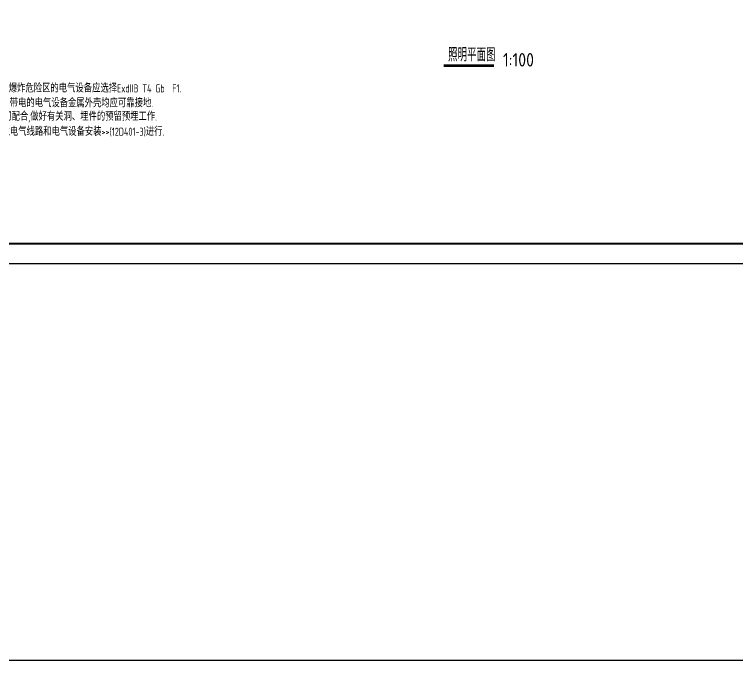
# Model space of a CAD drawing. Extents: x 1234595 to 2088511, y -80443 to 75292.
# Drawn here: x 1272525 to 1308647, y -80443 to -48145 of the extents above; entities that cross this region are included whole.
import ezdxf

# ---------------------------------------------------------------- set-up
doc = ezdxf.new("R2010")
doc.units = 0
doc.header["$LTSCALE"] = 1000
doc.header["$MEASUREMENT"] = 0
for name, color, linetype in [('DIM_SYMB', 3, 'CONTINUOUS'), ('PUB_TEXT', 7, 'CONTINUOUS'), ('PUB_TITLE', 4, 'CONTINUOUS'), ('WIRE-避雷', 4, 'CONTINUOUS'), ('电气', 3, 'CONTINUOUS')]:
    doc.layers.add(name, color=color, linetype=linetype)
doc.styles.add('sceic', font='sceie.shx', dxfattribs={"width": 0.67, "bigfont": 'sceic.shx'})
doc.styles.add('sceie', font='sceie.shx', dxfattribs={"width": 0.7, "bigfont": 'sceic.shx'})
doc.styles.get("Standard").update_dxf_attribs({"font": 'GBENOR', "bigfont": 'GBCBIG'})

msp = doc.modelspace()

# ---------------------------------------------------------------- linework, layer by layer
at = {"layer": 'DIM_SYMB', "const_width": 140}
msp.add_lwpolyline([(1293959.8, -50706.6), (1296480.4, -50706.6)], dxfattribs=at)
at = {"layer": 'PUB_TITLE', "color": 4}
msp.add_lwpolyline([(1257129.4, -60600.6), (1341229.4, -60600.6), (1341229.4, -1200.6), (1257129.4, -1200.6)], close=True, dxfattribs=at)
at = {"layer": 'PUB_TITLE', "color": 4, "const_width": 100}
msp.add_lwpolyline([(1259629.4, -59600.6), (1340229.4, -59600.6), (1340229.4, -2200.6), (1259629.4, -2200.6)], close=True, dxfattribs=at)
at = {"layer": 'WIRE-避雷', "color": 1}
msp.add_lwpolyline([(1234595.5, 75291.9), (2088511, 75291.9), (2088511, -80442.7), (1234595.5, -80442.7)], close=True, dxfattribs=at)

# ---------------------------------------------------------------- texts
at = {"layer": 'PUB_TEXT', "style": 'sceic', "width": 0.67}
msp.add_text('照明平面图', height=675.18, dxfattribs=at).set_placement((1294183.9, -50490.5))
at = {"layer": 'PUB_TEXT'}
msp.add_text('1:100', height=675.18, dxfattribs=at).set_placement((1296927.6, -50749.8))
at = {"layer": '电气', "color": 3, "style": 'sceie', "width": 0.8}
for s, p in [('1. 标有"Ex"字样的为防爆设备,爆炸危险区的电气设备应选择ExdIIB T4 Gb  F1.', (1266802, -52039.5)), ('2. 接地保护：凡正常情况下不带电的电气设备金属外壳均应可靠接地.', (1266817, -52779)), ('3. 土建施工时,电气人员应密切配合,做好有关洞、埋件的预留预埋工作.', (1266803.2, -53452.1)), ('4. 施工严格按《爆炸危险环境电气线路和电气设备安装>>(12D401-3)进行.', (1266807, -54207.3))]:
    msp.add_text(s, height=400, dxfattribs=at).set_placement(p)

doc.saveas('drawing.dxf')
